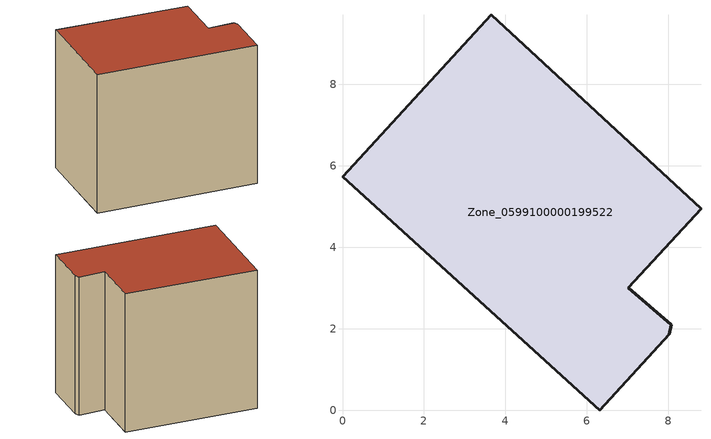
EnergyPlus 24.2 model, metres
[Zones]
Zone_0599100000199522
 floor ground (C_G): 0,5.73 3.65,9.71 8.8,4.95 7.01,3 8.06,2.1 8.02,1.87 6.31,0 z0
 wall outside (C_F): 3.65,9.71 0,5.73 6.31,0 8.02,1.87 8.06,2.1 7.01,3 8.8,4.95 3.65,9.71 z0:7.57
 roof outside (C_R): 8.02,1.87 8.06,2.1 7.01,3 8.8,4.95 3.65,9.71 0,5.73 6.31,0 z7.57
[BUILDING]
Pand.0599100000199522: North Axis=0; Terrain=City; Loads Convergence Tolerance Value=0.04; Temperature Convergence Tolerance Value=0.4; Solar Distribution=FullExterior; Maximum Number of Warmup Days=25; Minimum Number of Warmup Days=1
[Site:Location]
Rotterdam.The.Hague.AP_ZH_NLD Design_Conditions: Latitude=51.96; Longitude=4.45; Time Zone=1; Elevation=-4.5
[SITE:GROUNDTEMPERATURE:BUILDINGSURFACE]
18, 18, 18, 18, 18, 18, 18, 18, 18, 18, 18, 18
[MATERIAL] Thermal Absorptance=0.9; Solar Absorptance=0.7; Visible Absorptance=0.7
Name | Roughness | Thickness | Conductivity | Density | Specific Heat
G.TC.1946 | MediumSmooth | 0.15 | 1 | 540 | 1210
F.TC.1946 | Rough | 0.3 | 0.857143 | 1920 | 840
R.TC.1946 | MediumRough | 0.2 | 0.909091 | 1500 | 1000
[CONSTRUCTION]
C_G: G.TC.1946
C_F: F.TC.1946
C_R: R.TC.1946
[ZONE]
Zone_0599100000199522: Type=1; Multiplier=1; Ceiling Height=Autocalculate; Volume=Autocalculate; Floor Area=autocalculate; Part of Total Floor Area=Yes
[ZONEINFILTRATION:DESIGNFLOWRATE]
Infil_Zone_0599100000199522: Zone or ZoneList or Space or SpaceList=Zone_0599100000199522; Schedule=AlwaysOn; Design Flow Rate Calculation Method=Flow/Area; Flow Rate per Floor Area=0.003; Constant Term Coefficient=1; Temperature Term Coefficient=0; Velocity Term Coefficient=0; Velocity Squared Term Coefficient=0
[HVACTEMPLATE:ZONE:IDEALLOADSAIRSYSTEM]
Zone_0599100000199522: Maximum Heating Supply Air Temperature=50; Minimum Cooling Supply Air Temperature=13; Maximum Heating Supply Air Humidity Ratio=0.0156; Minimum Cooling Supply Air Humidity Ratio=0.0077; Heating Limit=NoLimit; Cooling Limit=NoLimit; Dehumidification Control Type=ConstantSensibleHeatRatio; Cooling Sensible Heat Ratio=0.7; Dehumidification Setpoint=60; Humidification Control Type=None; Humidification Setpoint=30; Outdoor Air Method=None; Outdoor Air Flow Rate per Person=0.00944; Outdoor Air Flow Rate per Zone Floor Area=0; Outdoor Air Flow Rate per Zone=0; Demand Controlled Ventilation Type=None; Outdoor Air Economizer Type=NoEconomizer; Heat Recovery Type=None; Sensible Heat Recovery Effectiveness=0.7; Latent Heat Recovery Effectiveness=0.65
[ZONECONTROL:THERMOSTAT]
ThermostatControl_Zone_0599100000199522: Zone or ZoneList=Zone_0599100000199522; Control Type Schedule=DualSetpointControlType; Control 1=Thermostat_Zone_0599100000199522; Temperature Difference Between Cutout And Setpoint=0
[THERMOSTATSETPOINT:DUALSETPOINT]
Thermostat_Zone_0599100000199522: Heating Setpoint Temperature Schedule=HeatingSetpoint_Zone_0599100000199522; Cooling Setpoint Temperature Schedule=CoolingSetpoint_Zone_0599100000199522
[SCHEDULE:COMPACT]
HeatingSetpoint_Zone_0599100000199522: Through: 12/31, For: AllDays, Until: 24:00, 21
CoolingSetpoint_Zone_0599100000199522: Through: 12/31, For: AllDays, Until: 24:00, 24
DualSetpointControlType: Through: 12/31, For: AllDays, Until: 24:00, 4
AlwaysOn: Through: 12/31, For: AllDays, Until: 24:00, 1
